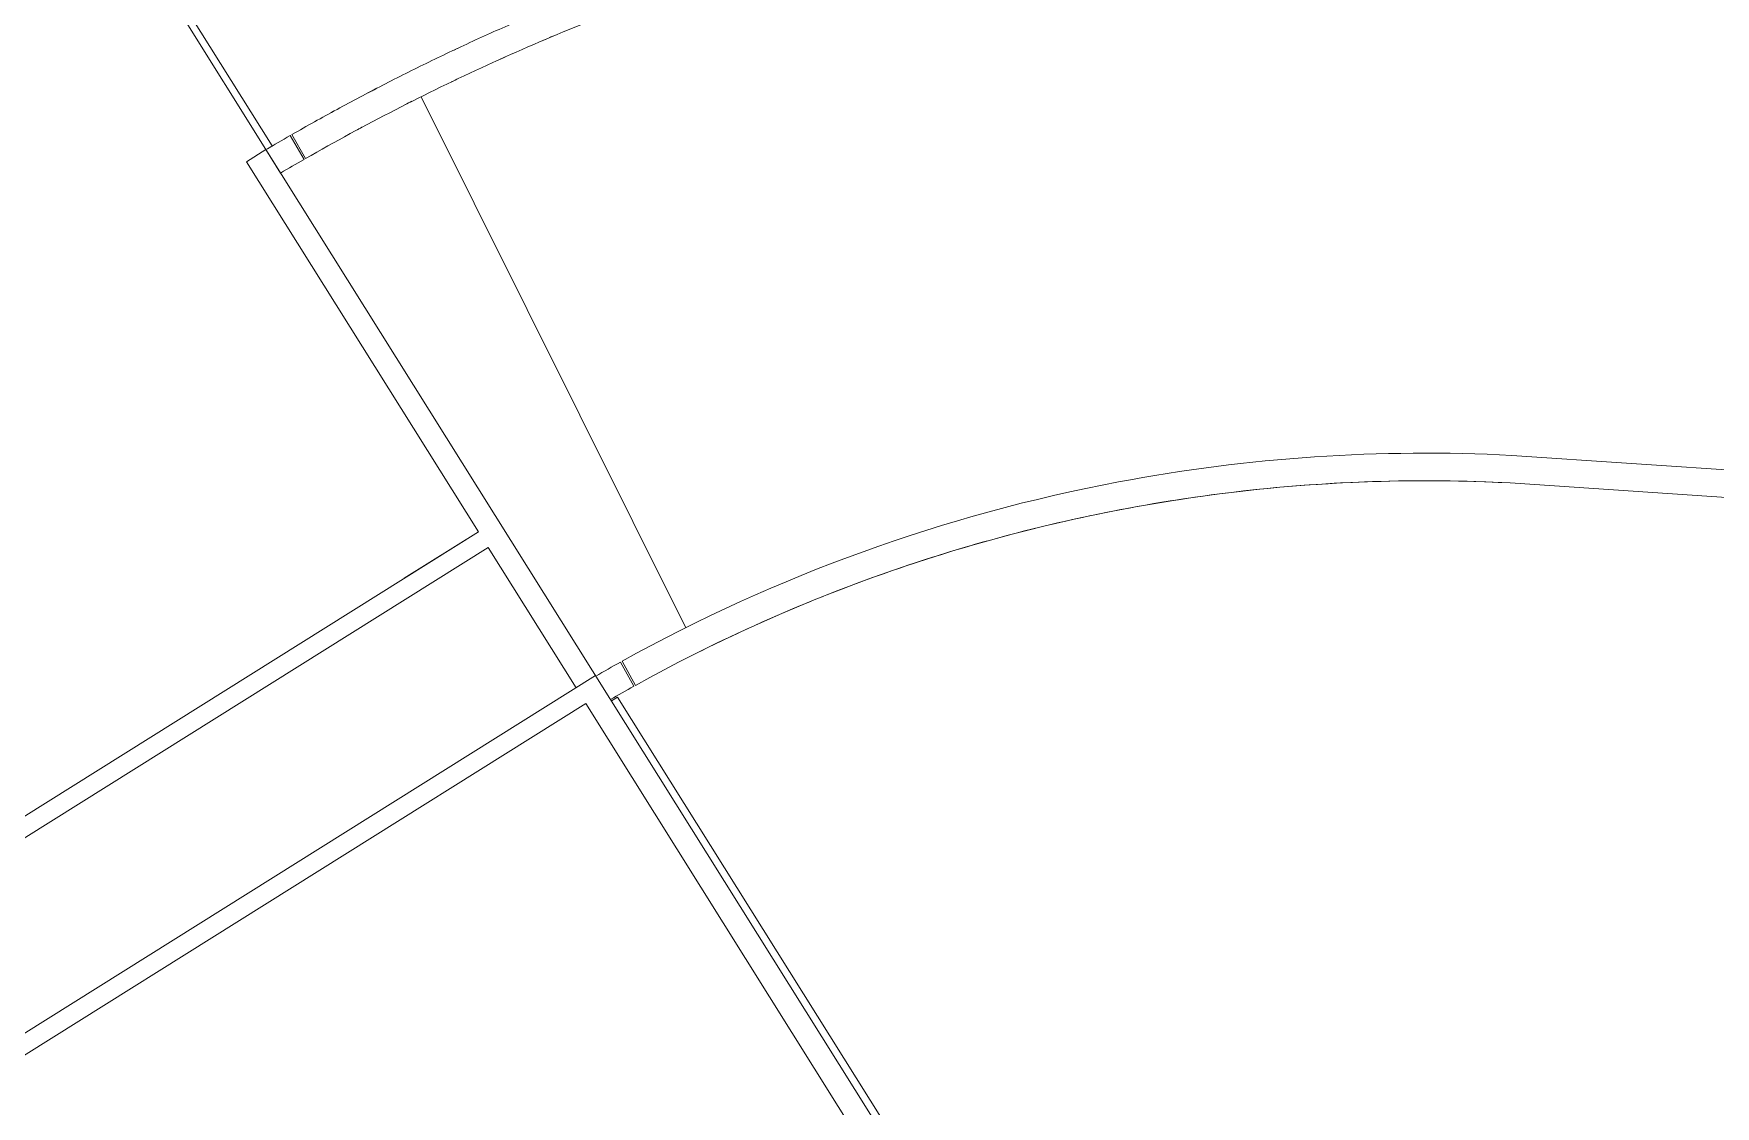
# Model space of a CAD drawing. Header units: millimetres. Extents: x -10201 to 171407, y -8645 to 72638.
# Drawn here: x 110159 to 128435, y 15837 to 27498 of the extents above; entities that cross this region are included whole.
import ezdxf

# ---------------------------------------------------------------- set-up
doc = ezdxf.new("R2010")
doc.units = ezdxf.units.MM
for name, color, linetype, lineweight in [('A-FLOR-____-OTLN', 9, 'Continuous', 9), ('A-FLOR-LEVL-OTLN', 9, 'Continuous', 9), ('A-WALL-____-OTLN', 9, 'Continuous', 9)]:
    doc.layers.add(name, color=color, linetype=linetype, lineweight=lineweight)

# ---------------------------------------------------------------- blocks, each defined once
blk = doc.blocks.new('doplnek operne zdi ve spadu - doplnek operne zdi ve spadu-2366219-schema rezu D_120_5200')
at = {"layer": 'A-WALL-____-OTLN'}
blk.add_line((-2010, 26140), (-2159, 26401), dxfattribs=at)
blk.add_open_spline([(-2159, 26401), (-1997, 26494), (-1670, 26676), (-1174, 26939), (-671, 27191), (-164, 27431), (350, 27659), (868, 27876), (1391, 28081), (1918, 28274), (2450, 28455), (2985, 28624), (3525, 28780), (4068, 28925), (4613, 29057), (5162, 29177), (5714, 29284), (6267, 29379), (6823, 29461), (7380, 29531), (7939, 29588), (8499, 29632), (9060, 29664), (9621, 29683), (10183, 29689), (10744, 29682), (11306, 29663), (11680, 29642), (11866, 29629)], degree=3, dxfattribs=at)
blk.add_open_spline([(-2010, 26140), (-1368, 26508), (-52, 27186), (2008, 28020), (4134, 28665), (6491, 29151), (9071, 29414), (10923, 29393), (11846, 29330)], degree=3, knots=[0, 0, 0, 0, 0.153846, 0.307692, 0.461538, 0.615385, 0.807692, 1, 1, 1, 1], dxfattribs=at)

msp = doc.modelspace()

# ---------------------------------------------------------------- linework, layer by layer
at = {"layer": 'A-FLOR-____-OTLN'}
for p, q in [((112684.1, 26236.6), (111780, 27680)), ((114186.8, 21576.8), (114991.9, 22081.2))]:
    msp.add_line(p, q, dxfattribs=at)
at = {"layer": 'A-FLOR-LEVL-OTLN'}
msp.add_line((117248, 21040), (114369.8, 26810.7), dxfattribs=at)
for points in [[(121708.7, 22271.4), (122181.4, 22369.1), (122658, 22447.4), (123137.1, 22506.1)], [(123208.9, 22514.7), (123689.6, 22571.7), (124172.6, 22608.8), (124656.4, 22626.2)], [(124710.4, 22628), (125209, 22644.3), (125708.3, 22639.6), (126206.5, 22613.8)], [(120215.2, 21894.4), (120687.6, 22035.8), (121166.1, 22157.5), (121648.7, 22258.9)], [(118782.2, 21397.8), (119246.1, 21581.2), (119717.8, 21744.9), (120195.5, 21888.5)], [(117409.6, 20786.5), (117846.6, 21003.8), (118292.5, 21202.9), (118746, 21383.4)]]:
    msp.add_open_spline(points, degree=3, dxfattribs=at)
at = {"layer": 'A-WALL-____-OTLN'}
for p, q in [((101366.9, 44455.5), (112753, 26277.2)), ((113097.8, 26130.5), (112948.3, 26390.6)), ((112472.3, 26103.8), (112684.1, 26236.5)), ((112684.1, 26236.6), (112843.4, 25982.3)), ((112684.1, 26236.5), (120772.5, 13323.2)), ((114991.9, 22081.1), (112472.3, 26103.8)), ((126224.3, 22913.2), (137760.7, 22137.1)), ((137740.5, 21837.8), (126206.5, 22613.8)), ((100567.8, 13046.4), (114991.9, 22081.1)), ((115098.1, 21911.6), (100674, 12876.9)), ((116053.6, 20386.1), (115098.1, 21911.6)), ((116682.4, 20403.6), (116536.6, 20665.8)), ((116554.2, 20675.6), (116699.8, 20413.3)), ((101629.5, 11351.5), (116265.5, 20518.8)), ((116159.8, 20216.6), (104375.5, 12835.5)), ((120560.6, 13190.5), (116159.8, 20216.6)), ((116505.8, 20285.8), (116438, 20243.4)), ((116505.8, 20285.8), (120883.5, 13296.7))]:
    msp.add_line(p, q, dxfattribs=at)
at = {"layer": 'A-WALL-____-OTLN', "flags": 128}
for points in [[(114761.2, 27335.2), (114728.1, 27319.6), (114715.4, 27313.6)], [(113874.3, 26896.8), (113837.7, 26877.8), (113795.2, 26855.6)], [(113410.8, 26649.8), (113399.4, 26643.6), (113386.2, 26636.4)]]:
    msp.add_lwpolyline(points, dxfattribs=at)
at = {"layer": 'A-WALL-____-OTLN'}
for centre, radius, start, end in [((125300.6, 4894.5), 24492.4, 112.82613, 113.09486), ((125300.6, 4894.5), 24492.4, 114.12815, 114.37972), ((125300.6, 4894.5), 24492.4, 115.43745, 115.65533), ((125300.6, 4894.5), 24492.4, 116.76843, 116.95487), ((125300.6, 4894.5), 24792.4, 119.88293, 120.58978), ((125300.6, 4894.5), 24492.4, 118.1571, 118.32856), ((125300.6, 4894.5), 24792.4, 120.40483, 120.58978), ((125300.6, 4894.5), 24492.4, 119.88293, 120.57175), ((125289.9, 4937.5), 18000, 87.02438, 100.69859), ((125289.9, 4937.5), 18000, 100.69859, 119.03332), ((125289.9, 4937.5), 17700, 87.03175, 100.69859), ((125289.9, 4937.5), 17700, 100.69859, 119.03332), ((125289.9, 4937.5), 18000, 119.09761, 120.07815), ((125289.9, 4937.5), 17700, 119.09761, 120.04453)]:
    msp.add_arc(centre, radius, start, end, dxfattribs=at)

# ---------------------------------------------------------------- block references
msp.add_blockref('doplnek operne zdi ve spadu - doplnek operne zdi ve spadu-2366219-schema rezu D_120_5200', (115125.3, 0), dxfattribs=at)

doc.saveas('drawing.dxf')
